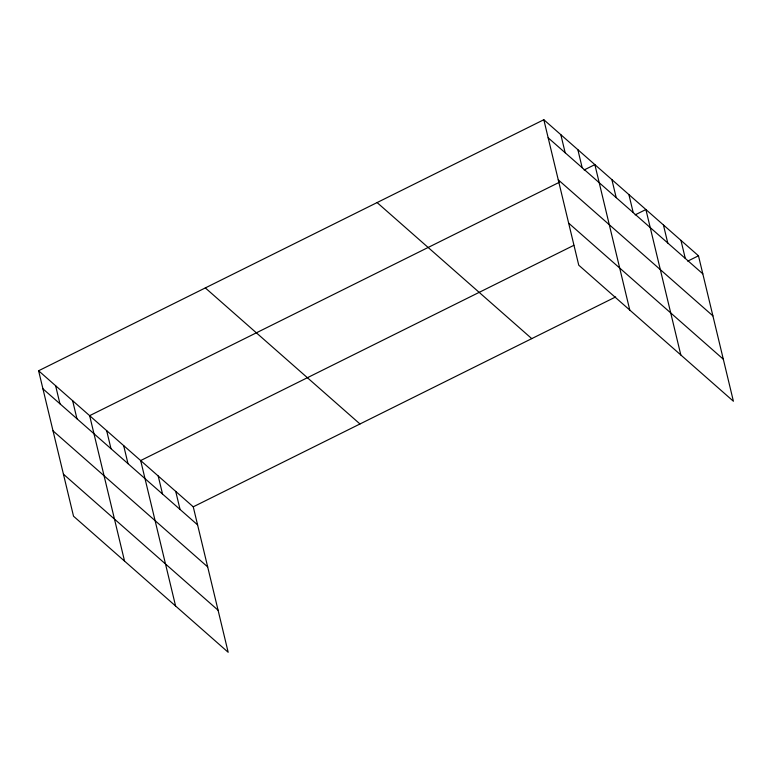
<?xml version="1.0" encoding="UTF-8"?>
<svg xmlns="http://www.w3.org/2000/svg" width="772" height="772" viewBox="0 0 772 772"><rect width="100%" height="100%" fill="white"/><g stroke="black" fill="none" stroke-linecap="round" stroke-linejoin="round"><path stroke-width="1.16" d="M38.6 370.763L193.251 506.818L228.174 652.272L73.523 516.207L38.6 370.763L543.826 119.728L698.477 255.793L733.4 401.237L578.749 265.182L543.826 119.728M559.362 182.269L89.639 415.664L124.553 561.109M584.105 169.975L594.865 164.629L629.778 310.083M573.828 245.332L140.668 460.556L175.591 606.01M635.144 214.877L645.894 209.53L680.817 354.975M193.251 506.818L615.66 296.94M687.727 261.129L698.477 255.793M548.159 137.792L702.819 273.848M558.252 179.828L712.913 315.883M568.655 223.137L723.306 359.202M377.103 202.573L531.754 338.628M205.323 287.917L359.984 423.982M42.933 388.818L197.593 524.883M53.027 430.863L207.687 566.918M63.429 474.172L218.08 610.227M680.952 240.372L685.285 258.427M663.428 224.951L667.761 243.006M628.89 194.563L633.223 212.618M611.878 179.596L616.21 197.651M577.852 149.662L582.184 167.727M560.839 134.695L565.172 152.76M175.726 491.397L180.059 509.462M158.202 475.977L162.535 494.041M123.665 445.598L127.998 463.654M106.652 430.631L110.985 448.686M72.626 400.697L76.959 418.752M55.613 385.73L59.946 403.785"/></g></svg>
